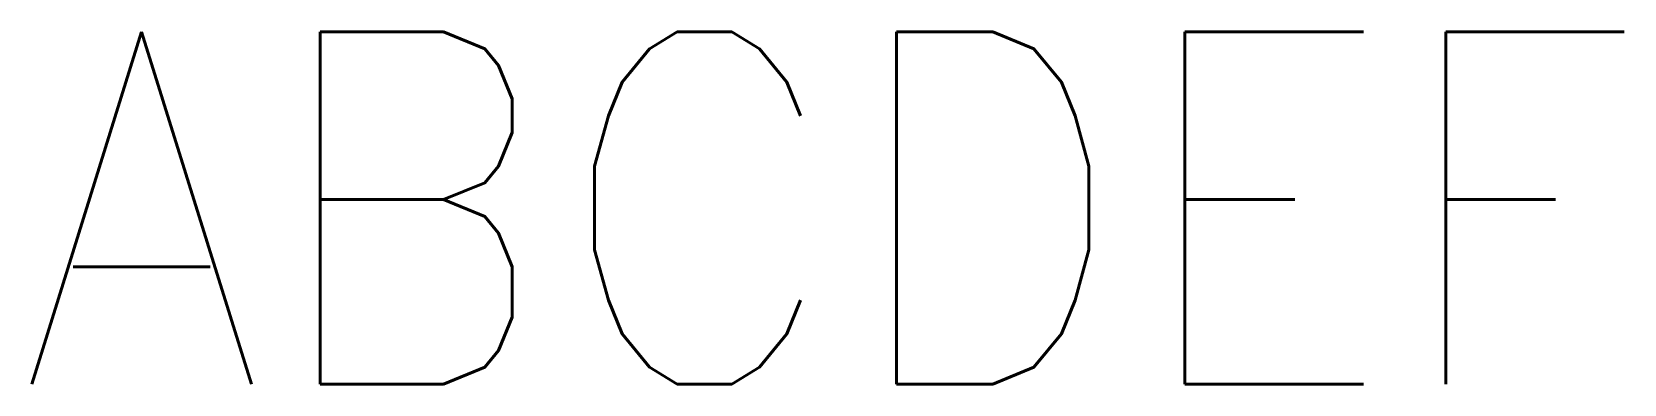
# Model space of a CAD drawing. Header units: millimetres. Extents: x 10.4 to 55.7, y 10 to 20.
import ezdxf

# ---------------------------------------------------------------- set-up
doc = ezdxf.new("R2010")
doc.units = ezdxf.units.MM
doc.layers.get('0').update_dxf_attribs({"lineweight": 25, "true_color": 0xffffff})
doc.styles.add('textstyle11', font='Standard')

msp = doc.modelspace()

# ---------------------------------------------------------------- texts
at = {"insert": (10, 20), "char_height": 10, "attachment_point": 1, "style": 'textstyle11'}
msp.add_mtext('ABC\\C1;DEF', dxfattribs=at)

doc.saveas('drawing.dxf')
